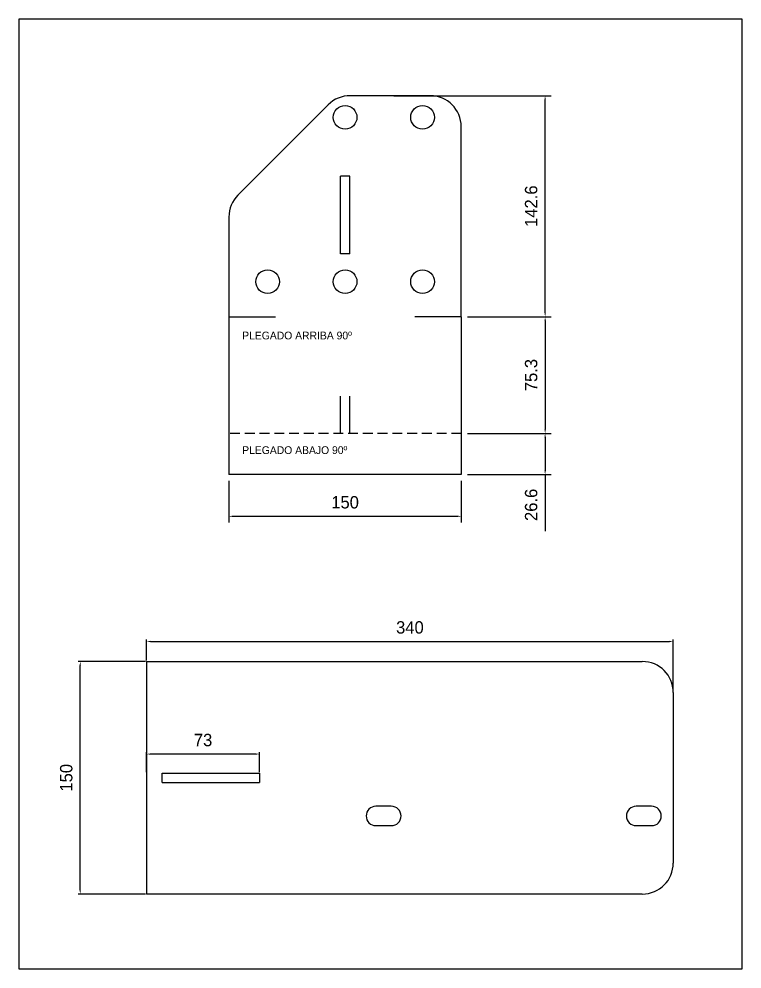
# Model space of a CAD drawing. Extents: x 0 to 2826, y -34 to 813.
# Drawn here: x 692 to 1159, y -34 to 579 of the extents above; entities that cross this region are included whole.
import ezdxf

# ---------------------------------------------------------------- set-up
doc = ezdxf.new("R2010")
doc.units = 0
doc.header["$PDSIZE"] = -1
doc.linetypes.add('HIDDEN', pattern=[1.905, 1.27, -0.635])
doc.linetypes.add('SLD-CONTINUA', pattern=[0])
doc.layers.get('0').update_dxf_attribs({"linetype": 'CONTINUOUS'})
doc.layers.get('Defpoints').update_dxf_attribs({"linetype": 'CONTINUOUS'})
doc.layers.add('MARCADO', color=6, linetype='CONTINUOUS')
doc.dimstyles.new('ISO-25', dxfattribs={"dimtxt": 2.5, "dimasz": 2.5, "dimexe": 1.25, "dimexo": 0.625, "dimtad": 1, "dimdsep": 46, "dimtxsty": 'Standard', "dimcen": 2.5, "dimadec": 0, "dimazin": 0, "dimtfac": 1, "dimtmove": 0, "dimatfit": 3, "dimfxl": 1, "dimarcsym": 0})

# ---------------------------------------------------------------- blocks, each defined once
blk = doc.blocks.new('*D58')
at = {"color": 0, "lineweight": -2, "transparency": 16777216}
for p, q in [((933.84, 529.71), (1035.52, 529.71)), ((1031.52, 389.59), (1031.52, 527.21)), ((981.4, 387.09), (1035.52, 387.09))]:
    blk.add_line(p, q, dxfattribs=at)
at = {"color": 0, "transparency": 16777216}
for points in [[(1031.1, 527.21), (1031.94, 527.21), (1031.52, 529.71)], [(1031.1, 389.59), (1031.94, 389.59), (1031.52, 387.09)]]:
    blk.add_solid(points, dxfattribs=at)
at = {"layer": 'Defpoints', "color": 0, "transparency": 16777216}
for p in [(929.84, 529.71), (1031.52, 529.71), (977.4, 387.09)]:
    blk.add_point(p, dxfattribs=at)
at = {"color": 0, "transparency": 16777216, "insert": (1022.52, 458.4), "char_height": 8, "attachment_point": 5, "rotation": 90}
blk.add_mtext('142.6', dxfattribs=at)
blk = doc.blocks.new('*D59')
at = {"color": 0, "lineweight": -2, "transparency": 16777216}
for p, q in [((981.4, 387.09), (1035.52, 387.09)), ((1031.52, 384.59), (1031.52, 314.34)), ((981.4, 311.84), (1035.52, 311.84))]:
    blk.add_line(p, q, dxfattribs=at)
at = {"color": 0, "transparency": 16777216}
for points in [[(1031.1, 384.59), (1031.94, 384.59), (1031.52, 387.09)], [(1031.1, 314.34), (1031.94, 314.34), (1031.52, 311.84)]]:
    blk.add_solid(points, dxfattribs=at)
at = {"layer": 'Defpoints', "color": 0, "transparency": 16777216}
for p in [(977.4, 387.09), (977.4, 311.84), (1031.52, 311.84)]:
    blk.add_point(p, dxfattribs=at)
at = {"color": 0, "transparency": 16777216, "insert": (1022.52, 349.46), "char_height": 8, "attachment_point": 5, "rotation": 90}
blk.add_mtext('75.3', dxfattribs=at)
blk = doc.blocks.new('*D60')
at = {"color": 0, "lineweight": -2, "transparency": 16777216}
for p, q in [((773.62, 164.63), (730.2, 164.63)), ((731.45, 17.13), (731.45, 162.13)), ((773.62, 14.63), (730.2, 14.63))]:
    blk.add_line(p, q, dxfattribs=at)
at = {"color": 0, "transparency": 16777216}
for points in [[(731.04, 162.13), (731.87, 162.13), (731.45, 164.63)], [(731.04, 17.13), (731.87, 17.13), (731.45, 14.63)]]:
    blk.add_solid(points, dxfattribs=at)
at = {"layer": 'Defpoints', "color": 0, "transparency": 16777216}
for p in [(731.45, 164.63), (774.24, 164.63), (774.24, 14.63)]:
    blk.add_point(p, dxfattribs=at)
at = {"color": 0, "transparency": 16777216, "insert": (722.45, 89.63), "char_height": 8, "attachment_point": 5, "rotation": 90}
blk.add_mtext('150', dxfattribs=at)
blk = doc.blocks.new('*D61')
at = {"color": 0, "lineweight": -2, "transparency": 16777216}
for p, q in [((774.24, 165.25), (774.24, 178.85)), ((1114.24, 145.25), (1114.24, 178.85)), ((776.74, 177.6), (1111.74, 177.6))]:
    blk.add_line(p, q, dxfattribs=at)
at = {"color": 0, "transparency": 16777216}
for points in [[(776.74, 178.02), (776.74, 177.18), (774.24, 177.6)], [(1111.74, 178.02), (1111.74, 177.18), (1114.24, 177.6)]]:
    blk.add_solid(points, dxfattribs=at)
at = {"layer": 'Defpoints', "color": 0, "transparency": 16777216}
for p in [(1114.24, 177.6), (774.24, 164.63), (1114.24, 144.63)]:
    blk.add_point(p, dxfattribs=at)
at = {"color": 0, "transparency": 16777216, "insert": (944.24, 186.6), "char_height": 8, "attachment_point": 5}
blk.add_mtext('340', dxfattribs=at)
blk = doc.blocks.new('*D62')
at = {"color": 0, "lineweight": -2, "transparency": 16777216}
for p, q in [((981.4, 311.84), (1035.52, 311.84)), ((1031.52, 309.34), (1031.52, 287.71)), ((981.4, 285.21), (1035.52, 285.21)), ((1031.52, 285.21), (1031.52, 248.71))]:
    blk.add_line(p, q, dxfattribs=at)
at = {"color": 0, "transparency": 16777216}
for points in [[(1031.1, 309.34), (1031.94, 309.34), (1031.52, 311.84)], [(1031.1, 287.71), (1031.94, 287.71), (1031.52, 285.21)]]:
    blk.add_solid(points, dxfattribs=at)
at = {"layer": 'Defpoints', "color": 0, "transparency": 16777216}
for p in [(977.4, 311.84), (977.4, 285.21), (1031.52, 285.21)]:
    blk.add_point(p, dxfattribs=at)
at = {"color": 0, "transparency": 16777216, "insert": (1022.52, 265.71), "char_height": 8, "attachment_point": 5, "rotation": 90}
blk.add_mtext('26.6', dxfattribs=at)
blk = doc.blocks.new('*D63')
at = {"color": 0, "lineweight": -2, "transparency": 16777216}
for p, q in [((774.24, 93.25), (774.24, 106.19)), ((844.74, 104.94), (776.74, 104.94)), ((847.24, 93.25), (847.24, 106.19))]:
    blk.add_line(p, q, dxfattribs=at)
at = {"color": 0, "transparency": 16777216}
for points in [[(776.74, 105.36), (776.74, 104.52), (774.24, 104.94)], [(844.74, 105.36), (844.74, 104.52), (847.24, 104.94)]]:
    blk.add_solid(points, dxfattribs=at)
at = {"layer": 'Defpoints', "color": 0, "transparency": 16777216}
for p in [(774.24, 104.94), (774.24, 92.63), (847.24, 92.63)]:
    blk.add_point(p, dxfattribs=at)
at = {"color": 0, "transparency": 16777216, "insert": (810.74, 113.94), "char_height": 8, "attachment_point": 5}
blk.add_mtext('73', dxfattribs=at)
blk = doc.blocks.new('*D64')
at = {"color": 0, "lineweight": -2, "transparency": 16777216}
for p, q in [((827.4, 281.21), (827.4, 254.34)), ((977.4, 281.21), (977.4, 254.34)), ((829.9, 258.34), (974.9, 258.34))]:
    blk.add_line(p, q, dxfattribs=at)
at = {"color": 0, "transparency": 16777216}
for points in [[(829.9, 258.76), (829.9, 257.92), (827.4, 258.34)], [(974.9, 258.76), (974.9, 257.92), (977.4, 258.34)]]:
    blk.add_solid(points, dxfattribs=at)
at = {"layer": 'Defpoints', "color": 0, "transparency": 16777216}
for p in [(827.4, 285.21), (977.4, 285.21), (977.4, 258.34)]:
    blk.add_point(p, dxfattribs=at)
at = {"color": 0, "transparency": 16777216, "insert": (902.4, 267.34), "char_height": 8, "attachment_point": 5}
blk.add_mtext('150', dxfattribs=at)

msp = doc.modelspace()

# ---------------------------------------------------------------- linework, layer by layer
at = {"color": 7, "linetype": 'SLD-CONTINUA'}
for p, q in [((957.4, 529.711), (905.684, 529.711)), ((833.258, 465.569), (891.542, 523.853)), ((977.4, 387.086), (977.4, 509.711)), ((827.4, 451.427), (827.4, 387.086)), ((774.242, 164.629), (1094.242, 164.629)), ((1114.242, 144.629), (1114.242, 34.629)), ((932.242, 71.249), (922.242, 71.249)), ((1100.242, 71.249), (1090.242, 71.249)), ((922.242, 58.749), (932.242, 58.749)), ((1090.242, 58.749), (1100.242, 58.749)), ((1094.242, 14.629), (774.242, 14.629))]:
    msp.add_line(p, q, dxfattribs=at)
for p, q in [((827.4, 387.086), (827.4, 311.836)), ((977.4, 387.086), (977.4, 311.836)), ((827.4, 311.836), (827.4, 285.211)), ((977.4, 311.836), (977.4, 285.211)), ((977.4, 285.211), (827.4, 285.211)), ((774.242, 164.629), (774.242, 14.629))]:
    msp.add_line(p, q)
msp.add_lwpolyline([(691.921, -33.728), (1158.595, -33.728), (1158.595, 579.174), (691.921, 579.174)], close=True)
for centre in [(902.4, 515.711), (952.4, 515.711), (852.4, 409.711), (902.4, 409.711), (952.4, 409.711)]:
    msp.add_circle(centre, 7.645, dxfattribs=at)
for centre, radius, start, end in [((905.684, 509.711), 20, 90, 135), ((957.4, 509.711), 20, 0, 90), ((847.4, 451.427), 20, 135, 180), ((1094.242, 144.629), 20, 0, 90), ((922.242, 64.999), 6.25, 90, 270), ((932.242, 64.999), 6.25, 270, 90), ((1090.242, 64.999), 6.25, 90, 270), ((1100.242, 64.999), 6.25, 270, 90), ((1094.242, 34.629), 20, 270, 0)]:
    msp.add_arc(centre, radius, start, end, dxfattribs=at)
at = {"layer": 'MARCADO'}
for p, q in [((899.4, 427.711), (899.4, 477.711)), ((905.4, 477.711), (899.4, 477.711)), ((905.4, 427.711), (905.4, 477.711)), ((905.4, 427.711), (899.4, 427.711)), ((827.4, 387.086), (857.4, 387.086)), ((977.4, 387.086), (947.4, 387.086)), ((899.4, 311.836), (899.4, 335.836)), ((905.4, 311.836), (905.4, 335.836)), ((784.208, 92.629), (784.208, 86.629)), ((784.242, 92.629), (847.242, 92.629)), ((847.242, 92.629), (847.242, 86.629)), ((784.242, 86.629), (847.242, 86.629))]:
    msp.add_line(p, q, dxfattribs=at)
at = {"layer": 'MARCADO', "color": 0, "linetype": 'HIDDEN', "ltscale": 5}
msp.add_line((977.4, 311.836), (827.4, 311.836), dxfattribs=at)

# ---------------------------------------------------------------- texts
for s, p in [('PLEGADO ARRIBA 90º', (835.997, 372.47)), ('PLEGADO ABAJO 90º', (835.997, 298.524))]:
    msp.add_text(s, height=5).set_placement(p)

# ---------------------------------------------------------------- dimensions: what is measured, and where the dimension line sits
for base, p1, p2, override, picture, middle in [((1031.519, 529.711), (977.4, 387.086), (929.844, 529.711), {"dimtxt": 8, "dimexe": 4, "dimexo": 4, "dimgap": 5, "dimdec": 1}, '*D58', (1022.519, 458.399)), ((1031.518880634, 311.836323982), (977.399701257, 387.086323982), (977.399701257, 311.836323982), {"dimtxt": 8, "dimexe": 4, "dimexo": 4, "dimgap": 5, "dimdec": 1}, '*D59', (1022.518880634, 349.461323982)), ((1031.519, 285.211), (977.4, 311.836), (977.4, 285.211), {"dimtxt": 8, "dimexe": 4, "dimexo": 4, "dimgap": 5, "dimdec": 1}, '*D62', (1022.519, 265.711)), ((731.453, 164.629), (774.242, 14.629), (774.242, 164.629), {"dimtxt": 8, "dimgap": 5, "dimdec": 1}, '*D60', (722.453, 89.629))]:
    dim = msp.add_linear_dim(base=base, p1=p1, p2=p2, angle=90, dimstyle='ISO-25', override=override)
    dim.commit()
    dim.dimension.update_dxf_attribs({"geometry": picture, "text_midpoint": middle})
for base, p1, p2, override, picture, middle in [((977.4, 258.342), (827.4, 285.211), (977.4, 285.211), {"dimtxt": 8, "dimexe": 4, "dimexo": 4, "dimgap": 5, "dimdec": 1}, '*D64', (902.4, 267.342)), ((1114.242, 177.599), (774.242, 164.629), (1114.242, 144.629), {"dimtxt": 8, "dimgap": 5, "dimdec": 1}, '*D61', (944.242, 186.599)), ((774.242, 104.941), (847.242, 92.629), (774.242, 92.629), {"dimtxt": 8, "dimgap": 5, "dimdec": 1}, '*D63', (810.742, 113.941))]:
    dim = msp.add_linear_dim(base=base, p1=p1, p2=p2, dimstyle='ISO-25', override=override)
    dim.commit()
    dim.dimension.update_dxf_attribs({"geometry": picture, "text_midpoint": middle})

doc.saveas('drawing.dxf')
